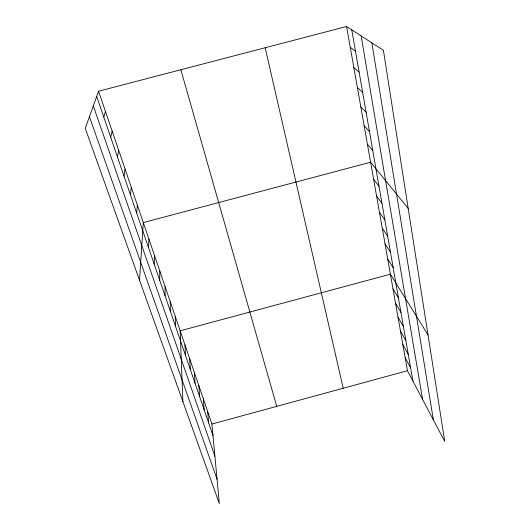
<?xml version="1.0" encoding="UTF-8"?>
<svg xmlns="http://www.w3.org/2000/svg" width="530" height="530" viewBox="0 0 530 530"><rect width="100%" height="100%" fill="white"/><g stroke="black" fill="none" stroke-linecap="round" stroke-linejoin="round"><path stroke-width="0.79" d="M159.702 280.171L159.808 271.022M154.184 264.092L154.429 255.235M148.546 247.629L148.93 239.09M139.516 280.218L143.305 222.58L370.602 162.226L408.186 208.396M136.674 213.007L137.376 205.163M130.426 194.788L131.301 187.322M124.02 176.112L125.073 169.043M117.448 156.953L118.694 150.308M110.71 137.303L112.155 131.109M103.8 117.137L105.45 111.413M98.567 91.213L85.264 128.399L219.307 503.5L211.921 424.033L98.567 91.213L346.593 26.5L383.389 50.29L444.736 441.464L407.477 370.728L346.593 26.5M211.921 424.033L407.477 370.728M350.284 47.362L355.491 51.244M353.881 67.701L359.121 72.1M357.392 87.543L362.659 92.419M360.811 106.894L366.111 112.234M364.156 125.782L369.476 131.559M367.416 144.226L372.756 150.414M373.624 179.306L378.996 186.249M376.572 196.001L381.964 203.288M379.46 212.331L384.859 219.943M382.289 228.298L387.695 236.228M385.052 243.926L390.464 252.148M387.755 259.216L393.18 267.716M428.041 334.98L390.405 274.189L180.167 330.806L182.883 401.561M392.995 288.843L398.427 297.867M395.532 303.2L400.965 312.462M398.023 317.258L403.456 326.745M400.455 331.031L405.894 340.744M402.846 344.526L408.279 354.444M405.185 357.757L410.617 367.873M89.444 116.713L217.055 479.239M93.313 105.901L214.915 456.224M96.698 96.433L212.994 435.594M180.856 69.741L276.726 406.364M265.179 47.74L343.215 388.245M351.768 29.846L412.903 381.03M361.142 35.907L422.582 399.395M371.841 42.824L433.368 419.879M207.654 411.512L208.648 422.913M203.308 398.739L204.209 409.962M198.869 385.708L199.671 396.745M194.338 372.404L195.047 383.25M189.714 358.83L190.323 369.47M184.99 344.964L185.493 355.385M175.244 316.337L175.516 326.294M170.209 301.563L170.362 311.262M165.062 286.458L165.095 295.892"/></g></svg>
